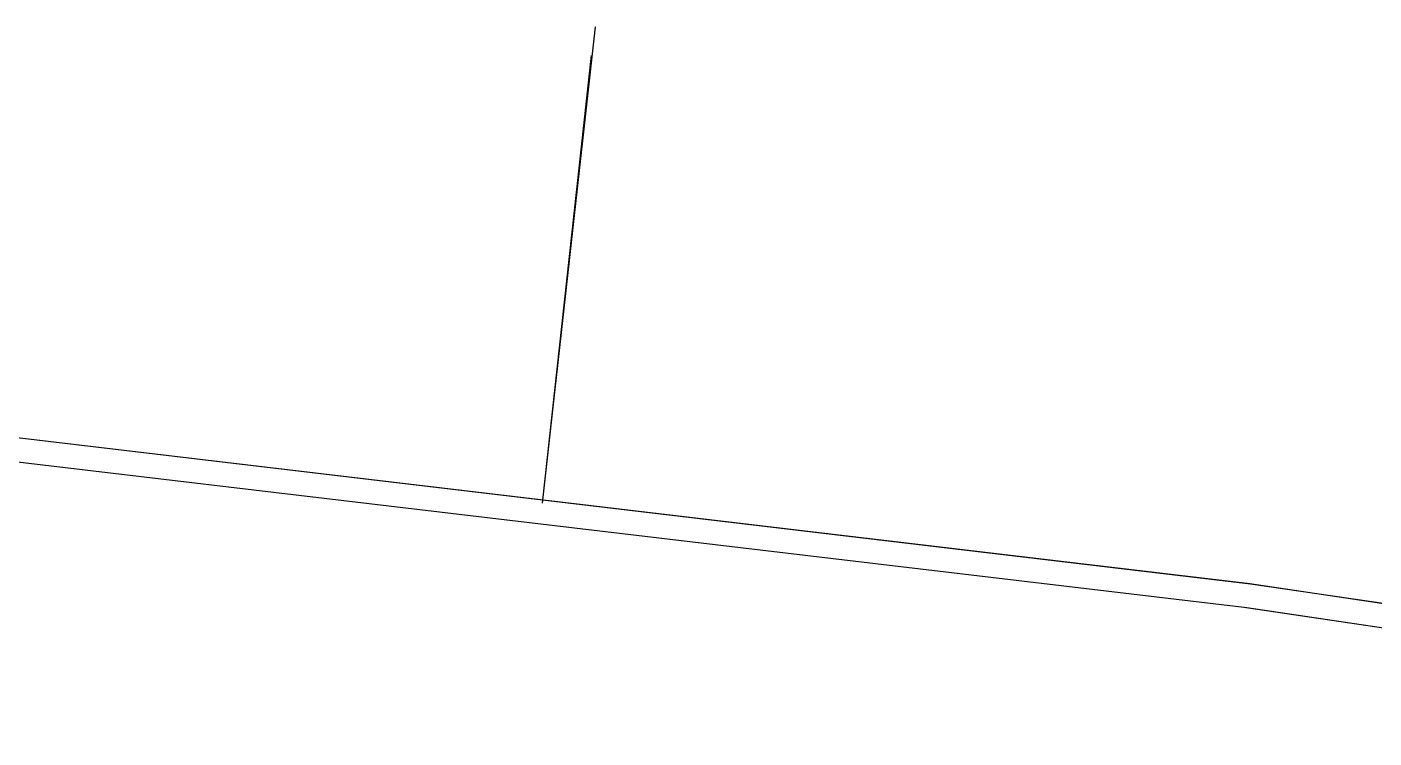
# Model space of a CAD drawing. Header units: millimetres. Extents: x 793 to 3159, y 750 to 2095.
# Drawn here: x 1274.43 to 1282.81, y 1073.75 to 1078.17 of the extents above; entities that cross this region are included whole.
import ezdxf

# ---------------------------------------------------------------- set-up
doc = ezdxf.new("R2010")
doc.units = ezdxf.units.MM
doc.linetypes.add('CONTINUA', pattern=[0])
for name, color, linetype in [('A-BANQUETA', 8, 'Continuous'), ('GUARNICIONES', 8, 'Continuous'), ('LINEAS DE PAVIEMENTOS', 9, 'Continuous')]:
    doc.layers.add(name, color=color, linetype=linetype)

msp = doc.modelspace()

# ---------------------------------------------------------------- linework, layer by layer
at = {"layer": 'A-BANQUETA', "linetype": 'CONTINUA', "ltscale": 0.5}
for p, q in [((1282.03911, 1074.7047, 301.76), (1260.73337, 1077.22982, 299.917)), ((1282.01761, 1074.55625, 301.76), (1260.72639, 1077.07963, 299.91599)), ((1296.23167, 1072.60811, 302.873), (1282.03911, 1074.7047, 301.76)), ((1296.22105, 1072.45848, 302.873), (1282.01761, 1074.55625, 301.76))]:
    msp.add_line(p, q, dxfattribs=at)
at = {"layer": 'Defpoints'}
for q in [(1277.96701, 1078.16711, 300.07601), (1277.94169, 1077.99041, 300.07601)]:
    msp.add_line((1277.63738, 1075.207, 300.076), q, dxfattribs=at)
at = {"layer": 'GUARNICIONES'}
for p, q in [((1282.01761, 1074.55625, 301.76), (1260.72639, 1077.07963, 299.91789)), ((1296.22105, 1072.45848, 302.873), (1282.01334, 1074.55682, 301.76))]:
    msp.add_line(p, q, dxfattribs=at)
at = {"layer": 'LINEAS DE PAVIEMENTOS'}
for p, q in [((1282.03526, 1074.70521, 301.76), (1260.73379, 1077.2298, 299.917)), ((1296.23209, 1072.60808, 302.873), (1282.03526, 1074.70521, 301.76))]:
    msp.add_line(p, q, dxfattribs=at)

doc.saveas('drawing.dxf')
